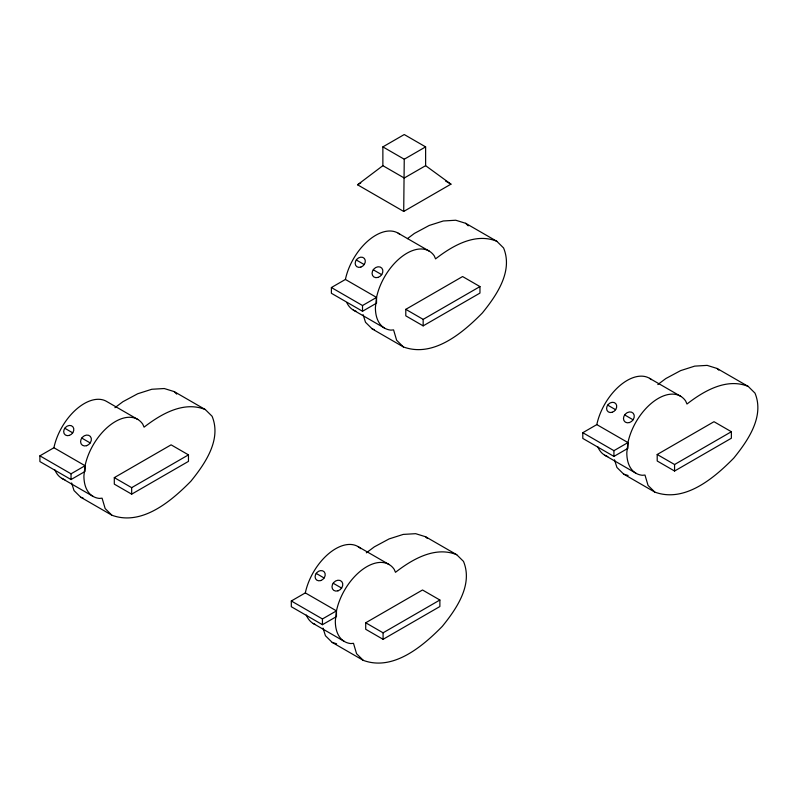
<?xml version="1.0" encoding="UTF-8"?>
<svg xmlns="http://www.w3.org/2000/svg" width="798" height="798" viewBox="0 0 798 798"><rect width="100%" height="100%" fill="white"/><g stroke="black" fill="none" stroke-linecap="round" stroke-linejoin="round"><path stroke-width="1.2" d="M403.708 211.44L404.247 159.221L382.87 146.882L382.87 165.675L357.544 184.777L403.708 211.44L450.95 184.158L425.623 165.675L425.623 146.882L404.247 134.543L382.87 146.882M205.335 409.583C183.789 400.706 160.867 414.142 144.079 427.159L142.762 424.167A44.498 25.696 -60 0 0 111.52 424.057A44.498 25.696 -60 0 0 85.057 465.713L83.92 475.768A44.498 25.696 -60 0 0 99.431 498.421L102.084 498.181L105.156 508.555L111.92 515.239C141.825 526.261 171.261 501.164 190.872 481.244C205.086 463.668 221.754 439.638 212.088 416.257L205.335 409.583L174.193 391.599L164.258 388.526L151.81 389.264L137.715 393.753L122.912 401.703L114.932 407.688M456.745 554.73C435.199 545.852 412.277 559.298 395.489 572.306L394.172 569.313A44.498 25.696 -60 0 0 362.93 569.203A44.498 25.696 -60 0 0 336.467 610.869L335.33 620.914A44.498 25.696 -60 0 0 350.841 643.567L353.494 643.338L356.566 653.712L363.329 660.385C393.234 671.407 422.671 646.31 442.282 626.39C456.496 608.824 473.164 584.794 463.498 561.403L456.745 554.73L425.603 536.755L415.668 533.682L403.219 534.411L389.125 538.909L374.322 546.859L366.342 552.834M496.825 241.285C475.279 232.418 452.356 245.854 435.568 258.871L434.252 255.869A44.498 25.696 -60 0 0 403.01 255.769A44.498 25.696 -60 0 0 376.546 297.425L375.409 307.479A44.498 25.696 -60 0 0 390.92 330.133L393.574 329.893L396.646 340.267L403.409 346.94C433.314 357.973 462.75 332.866 482.361 312.956C496.575 295.38 513.244 271.35 503.578 247.959L496.825 241.285L465.683 223.31L455.748 220.238L443.299 220.976L429.204 225.465L414.401 233.415L407.419 238.652M748.235 386.441C726.689 377.564 703.766 391 686.978 404.017L685.662 401.025A44.498 25.696 -60 0 0 654.42 400.915A44.498 25.696 -60 0 0 627.956 442.581L626.819 452.626A44.498 25.696 -60 0 0 642.33 475.279L644.984 475.049L648.056 485.423L654.819 492.097C684.724 503.119 714.16 478.022 733.771 458.102C747.985 440.536 764.654 416.496 754.988 393.115L748.235 386.441L717.093 368.467L707.158 365.384L694.709 366.122L680.614 370.621L665.811 378.561L657.831 384.546M357.544 184.777L360.766 182.922M404.247 159.221L425.623 146.882M425.623 165.675L404.247 178.014L382.87 165.675M53.915 447.738L85.057 465.713L85.057 471.458L71.032 479.548L39.9 461.573L39.9 455.838L53.915 447.738A44.498 25.696 -60 0 1 106.673 401.474L137.805 419.449M345.404 279.45L376.546 297.425L376.546 303.16L362.521 311.26L331.389 293.285L331.389 287.539L345.404 279.45A44.498 25.696 -60 0 1 369.165 239.879A44.498 25.696 -60 0 1 399.998 234.472M39.9 455.838L71.032 473.812L85.057 465.713M331.389 287.539L362.521 305.524L376.546 297.425M114.304 477.633L171.101 444.845L188.468 454.87L188.468 461.374L131.67 494.161L114.304 484.137L114.304 477.633L131.67 487.658L188.468 454.87M405.793 309.345L462.591 276.547L479.957 286.582L479.957 293.085L423.159 325.873L405.793 315.848L405.793 309.345L423.159 319.37L479.957 286.582M305.325 592.894L336.467 610.869L336.467 616.605L322.442 624.694L291.31 606.719L291.31 600.984L305.325 592.894A44.498 25.696 -60 0 1 329.764 552.775A44.498 25.696 -60 0 1 360.776 548.665M596.814 424.606L627.956 442.581L627.956 448.316L613.931 456.406L582.799 438.431L582.799 432.696L596.814 424.606A44.498 25.696 -60 0 1 620.575 385.035A44.498 25.696 -60 0 1 651.407 379.619M291.31 600.984L322.442 618.959L336.467 610.869M582.799 432.696L613.931 450.671L627.956 442.581M365.713 622.779L422.511 589.991L439.878 600.016L439.878 606.53L383.08 639.318L365.713 629.283L365.713 622.779L383.08 632.814L439.878 600.016M657.203 454.491L714.001 421.703L731.367 431.728L731.367 438.232L674.569 471.029L657.203 460.995L657.203 454.491L674.569 464.516L731.367 431.728M363.09 314.651L365.514 322.292L372.267 328.966L374.481 329.654M614.5 459.808L616.924 467.448L623.677 474.122L628.096 475.488M71.601 482.95L74.024 490.58L80.778 497.254L82.992 497.942M323.01 628.096L325.434 635.737L332.187 642.41L336.606 643.777M445.583 181.066L450.95 184.158M398.162 233.186L429.294 251.161M649.572 378.332L680.704 396.307M356.277 259.978L364.207 264.557M373.245 269.774L381.703 274.662M607.687 405.125L615.617 409.703M624.654 414.92L633.113 419.808M353.315 310.063L384.446 328.038M604.724 455.209L635.856 473.184M372.267 328.966L403.409 346.94M623.677 474.122L654.819 492.097M358.083 546.62L389.215 564.595M64.788 428.267L72.718 432.845M81.755 438.062L90.214 442.95M316.198 573.423L324.128 578.001M333.165 583.218L341.624 588.096M61.825 478.351L92.957 496.326M313.235 623.497L344.367 641.472M80.778 497.254L111.92 515.239M332.187 642.41L363.329 660.385M717.093 368.467L718.789 370.132M465.683 223.31L468.217 225.814M425.603 536.755L427.299 538.421M174.193 391.599L176.727 394.102M674.569 464.516L674.569 471.029M613.931 450.671L613.931 456.406M423.159 319.37L423.159 325.873M383.08 632.814L383.08 639.318M362.521 305.524L362.521 311.26M322.442 618.959L322.442 624.694M131.67 487.658L131.67 494.161M71.032 473.812L71.032 479.548M64.897 479.738A44.498 25.696 -60 0 1 54.863 469.882M315.24 624.495A44.498 25.696 -60 0 1 306.272 615.029M607.797 456.596A44.498 25.696 -60 0 1 597.762 446.74M356.387 311.449A44.498 25.696 -60 0 1 346.801 302.602M86.583 445.693A5.985 4.838 -46.4 0 0 90.334 436.416A5.985 4.838 -46.4 0 0 81.027 439.419A5.985 4.838 -46.4 0 0 86.583 445.693M69.316 435.419A5.606 4.539 -46.4 0 0 72.837 426.721A5.606 4.539 -46.4 0 0 64.099 429.533A5.606 4.539 -46.4 0 0 69.316 435.419M337.993 590.839A5.985 4.838 -46.4 0 0 341.744 581.562A5.985 4.838 -46.4 0 0 332.437 584.565A5.985 4.838 -46.4 0 0 337.993 590.839M320.726 580.565A5.606 4.539 -46.4 0 0 324.237 571.867A5.606 4.539 -46.4 0 0 315.509 574.68A5.606 4.539 -46.4 0 0 320.726 580.565M629.482 422.551A5.985 4.838 -46.4 0 0 633.233 413.274A5.985 4.838 -46.4 0 0 623.926 416.277A5.985 4.838 -46.4 0 0 629.482 422.551M612.216 412.277A5.606 4.539 -46.4 0 0 615.727 403.579A5.606 4.539 -46.4 0 0 606.999 406.391A5.606 4.539 -46.4 0 0 612.216 412.277M378.072 277.405A5.985 4.838 -46.4 0 0 381.823 268.128A5.985 4.838 -46.4 0 0 372.516 271.121A5.985 4.838 -46.4 0 0 378.072 277.405M360.806 267.131A5.606 4.539 -46.4 0 0 364.327 258.432A5.606 4.539 -46.4 0 0 355.589 261.245A5.606 4.539 -46.4 0 0 360.806 267.131"/></g></svg>
